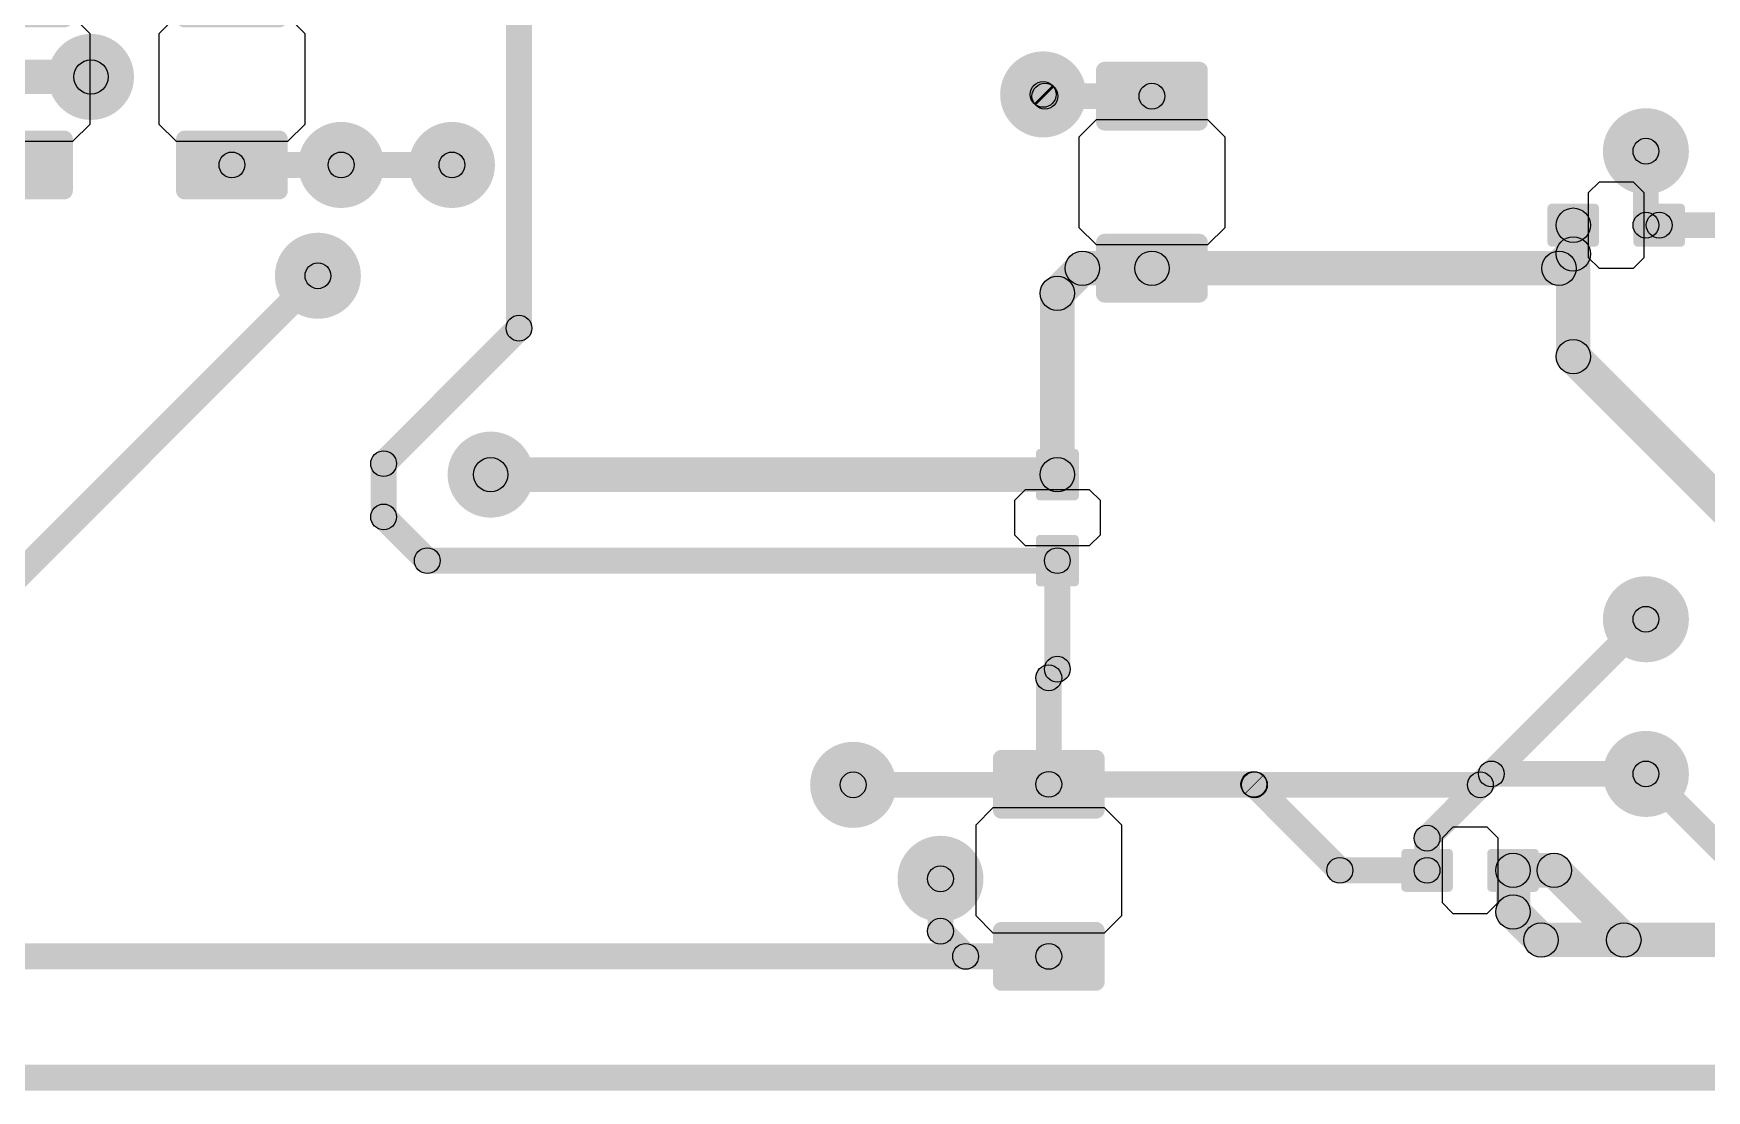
# Model space of a CAD drawing. Header units: millimetres. Extents: x 0 to 3.58, y 0 to 2.95.
# Drawn here: x 1.417 to 2.183, y 0.053 to 0.537 of the extents above; entities that cross this region are included whole.
import ezdxf

# ---------------------------------------------------------------- set-up
doc = ezdxf.new("R2010")
doc.units = ezdxf.units.MM
doc.header["$MEASUREMENT"] = 0
doc.layers.add('BottomLayer', color=5, linetype='Continuous')
doc.layers.add('ViaHoleLayer', color=16, linetype='Continuous')

# ---------------------------------------------------------------- blocks, each defined once
blk = doc.blocks.new('RES0805_B_41')
at = {"layer": 'BottomLayer'}
h = blk.add_hatch(color=5, dxfattribs=at)
edge = h.paths.add_edge_path()
edge.add_arc((-0.02756, 0.02165), 0.00394, 0, 90)
edge.add_line((-0.02756, 0.02559), (-0.05118, 0.02559))
edge.add_arc((-0.05118, 0.02165), 0.00394, 90, 180)
edge.add_line((-0.05512, 0.02165), (-0.05512, -0.02165))
edge.add_arc((-0.05118, -0.02165), 0.00394, 180, 270)
edge.add_line((-0.05118, -0.02559), (-0.02756, -0.02559))
edge.add_arc((-0.02756, -0.02165), 0.00394, 270, 360)
edge.add_line((-0.02362, -0.02165), (-0.02362, 0.02165))
h = blk.add_hatch(color=5, dxfattribs=at)
edge = h.paths.add_edge_path()
edge.add_arc((0.05118, 0.02165), 0.00394, 0, 90)
edge.add_line((0.05118, 0.02559), (0.02756, 0.02559))
edge.add_arc((0.02756, 0.02165), 0.00394, 90, 180)
edge.add_line((0.02362, 0.02165), (0.02362, -0.02165))
edge.add_arc((0.02756, -0.02165), 0.00394, 180, 270)
edge.add_line((0.02756, -0.02559), (0.05118, -0.02559))
edge.add_arc((0.05118, -0.02165), 0.00394, 270, 360)
edge.add_line((0.05512, -0.02165), (0.05512, 0.02165))
for p, q in [((-0.02067, 0.03346), (-0.02854, 0.02559)), ((0.02067, 0.03346), (-0.02067, 0.03346)), ((0.02854, 0.02559), (0.02067, 0.03346)), ((-0.02854, 0.02559), (-0.02854, -0.02559)), ((0.02854, -0.02559), (0.02854, 0.02559)), ((-0.02854, -0.02559), (-0.02067, -0.03346)), ((0.02067, -0.03346), (0.02854, -0.02559)), ((-0.02067, -0.03346), (0.02067, -0.03346))]:
    blk.add_line(p, q, dxfattribs=at)
blk = doc.blocks.new('RES0805_B_45')
at = {"layer": 'BottomLayer'}
h = blk.add_hatch(color=5, dxfattribs=at)
edge = h.paths.add_edge_path()
edge.add_arc((-0.02756, 0.02165), 0.00394, 0, 90)
edge.add_line((-0.02756, 0.02559), (-0.05118, 0.02559))
edge.add_arc((-0.05118, 0.02165), 0.00394, 90, 180)
edge.add_line((-0.05512, 0.02165), (-0.05512, -0.02165))
edge.add_arc((-0.05118, -0.02165), 0.00394, 180, 270)
edge.add_line((-0.05118, -0.02559), (-0.02756, -0.02559))
edge.add_arc((-0.02756, -0.02165), 0.00394, 270, 360)
edge.add_line((-0.02362, -0.02165), (-0.02362, 0.02165))
h = blk.add_hatch(color=5, dxfattribs=at)
edge = h.paths.add_edge_path()
edge.add_arc((0.05118, 0.02165), 0.00394, 0, 90)
edge.add_line((0.05118, 0.02559), (0.02756, 0.02559))
edge.add_arc((0.02756, 0.02165), 0.00394, 90, 180)
edge.add_line((0.02362, 0.02165), (0.02362, -0.02165))
edge.add_arc((0.02756, -0.02165), 0.00394, 180, 270)
edge.add_line((0.02756, -0.02559), (0.05118, -0.02559))
edge.add_arc((0.05118, -0.02165), 0.00394, 270, 360)
edge.add_line((0.05512, -0.02165), (0.05512, 0.02165))
for p, q in [((-0.02067, 0.03346), (-0.02854, 0.02559)), ((0.02067, 0.03346), (-0.02067, 0.03346)), ((0.02854, 0.02559), (0.02067, 0.03346)), ((-0.02854, 0.02559), (-0.02854, -0.02559)), ((0.02854, -0.02559), (0.02854, 0.02559)), ((-0.02854, -0.02559), (-0.02067, -0.03346)), ((0.02067, -0.03346), (0.02854, -0.02559)), ((-0.02067, -0.03346), (0.02067, -0.03346))]:
    blk.add_line(p, q, dxfattribs=at)
blk = doc.blocks.new('RES0805_B_46')
at = {"layer": 'BottomLayer'}
h = blk.add_hatch(color=5, dxfattribs=at)
edge = h.paths.add_edge_path()
edge.add_arc((-0.02756, 0.02165), 0.00394, 0, 90)
edge.add_line((-0.02756, 0.02559), (-0.05118, 0.02559))
edge.add_arc((-0.05118, 0.02165), 0.00394, 90, 180)
edge.add_line((-0.05512, 0.02165), (-0.05512, -0.02165))
edge.add_arc((-0.05118, -0.02165), 0.00394, 180, 270)
edge.add_line((-0.05118, -0.02559), (-0.02756, -0.02559))
edge.add_arc((-0.02756, -0.02165), 0.00394, 270, 360)
edge.add_line((-0.02362, -0.02165), (-0.02362, 0.02165))
h = blk.add_hatch(color=5, dxfattribs=at)
edge = h.paths.add_edge_path()
edge.add_arc((0.05118, 0.02165), 0.00394, 0, 90)
edge.add_line((0.05118, 0.02559), (0.02756, 0.02559))
edge.add_arc((0.02756, 0.02165), 0.00394, 90, 180)
edge.add_line((0.02362, 0.02165), (0.02362, -0.02165))
edge.add_arc((0.02756, -0.02165), 0.00394, 180, 270)
edge.add_line((0.02756, -0.02559), (0.05118, -0.02559))
edge.add_arc((0.05118, -0.02165), 0.00394, 270, 360)
edge.add_line((0.05512, -0.02165), (0.05512, 0.02165))
for p, q in [((-0.02067, 0.03346), (-0.02854, 0.02559)), ((0.02067, 0.03346), (-0.02067, 0.03346)), ((0.02854, 0.02559), (0.02067, 0.03346)), ((-0.02854, 0.02559), (-0.02854, -0.02559)), ((0.02854, -0.02559), (0.02854, 0.02559)), ((-0.02854, -0.02559), (-0.02067, -0.03346)), ((0.02067, -0.03346), (0.02854, -0.02559)), ((-0.02067, -0.03346), (0.02067, -0.03346))]:
    blk.add_line(p, q, dxfattribs=at)
blk = doc.blocks.new('RES0805_B_47')
at = {"layer": 'BottomLayer'}
h = blk.add_hatch(color=5, dxfattribs=at)
edge = h.paths.add_edge_path()
edge.add_arc((-0.02756, 0.02165), 0.00394, 0, 90)
edge.add_line((-0.02756, 0.02559), (-0.05118, 0.02559))
edge.add_arc((-0.05118, 0.02165), 0.00394, 90, 180)
edge.add_line((-0.05512, 0.02165), (-0.05512, -0.02165))
edge.add_arc((-0.05118, -0.02165), 0.00394, 180, 270)
edge.add_line((-0.05118, -0.02559), (-0.02756, -0.02559))
edge.add_arc((-0.02756, -0.02165), 0.00394, 270, 360)
edge.add_line((-0.02362, -0.02165), (-0.02362, 0.02165))
h = blk.add_hatch(color=5, dxfattribs=at)
edge = h.paths.add_edge_path()
edge.add_arc((0.05118, 0.02165), 0.00394, 0, 90)
edge.add_line((0.05118, 0.02559), (0.02756, 0.02559))
edge.add_arc((0.02756, 0.02165), 0.00394, 90, 180)
edge.add_line((0.02362, 0.02165), (0.02362, -0.02165))
edge.add_arc((0.02756, -0.02165), 0.00394, 180, 270)
edge.add_line((0.02756, -0.02559), (0.05118, -0.02559))
edge.add_arc((0.05118, -0.02165), 0.00394, 270, 360)
edge.add_line((0.05512, -0.02165), (0.05512, 0.02165))
for p, q in [((-0.02067, 0.03346), (-0.02854, 0.02559)), ((0.02067, 0.03346), (-0.02067, 0.03346)), ((0.02854, 0.02559), (0.02067, 0.03346)), ((-0.02854, 0.02559), (-0.02854, -0.02559)), ((0.02854, -0.02559), (0.02854, 0.02559)), ((-0.02854, -0.02559), (-0.02067, -0.03346)), ((0.02067, -0.03346), (0.02854, -0.02559)), ((-0.02067, -0.03346), (0.02067, -0.03346))]:
    blk.add_line(p, q, dxfattribs=at)
blk = doc.blocks.new('CAPC1005X55N_B_67')
at = {"layer": 'BottomLayer'}
h = blk.add_hatch(color=5, dxfattribs=at)
edge = h.paths.add_edge_path()
edge.add_arc((-0.00984, 0.00787), 0.00197, 0, 90)
edge.add_line((-0.00984, 0.00984), (-0.02953, 0.00984))
edge.add_arc((-0.02953, 0.00787), 0.00197, 90, 180)
edge.add_line((-0.0315, 0.00787), (-0.0315, -0.00787))
edge.add_arc((-0.02953, -0.00787), 0.00197, 180, 270)
edge.add_line((-0.02953, -0.00984), (-0.00984, -0.00984))
edge.add_arc((-0.00984, -0.00787), 0.00197, 270, 360)
edge.add_line((-0.00787, -0.00787), (-0.00787, 0.00787))
h = blk.add_hatch(color=5, dxfattribs=at)
edge = h.paths.add_edge_path()
edge.add_arc((0.02953, 0.00787), 0.00197, 0, 90)
edge.add_line((0.02953, 0.00984), (0.00984, 0.00984))
edge.add_arc((0.00984, 0.00787), 0.00197, 90, 180)
edge.add_line((0.00787, 0.00787), (0.00787, -0.00787))
edge.add_arc((0.00984, -0.00787), 0.00197, 180, 270)
edge.add_line((0.00984, -0.00984), (0.02953, -0.00984))
edge.add_arc((0.02953, -0.00787), 0.00197, 270, 360)
edge.add_line((0.0315, -0.00787), (0.0315, 0.00787))
for p, q in [((-0.00787, 0.01969), (-0.0128, 0.01476)), ((0.00787, 0.01969), (-0.00787, 0.01969)), ((0.0128, 0.01476), (0.00787, 0.01969)), ((-0.0128, 0.01476), (-0.0128, -0.01476)), ((0.0128, -0.01476), (0.0128, 0.01476)), ((-0.0128, -0.01476), (-0.00787, -0.01969)), ((0.00787, -0.01969), (0.0128, -0.01476)), ((-0.00787, -0.01969), (0.00787, -0.01969))]:
    blk.add_line(p, q, dxfattribs=at)
blk = doc.blocks.new('CAPC1005X55N_B_68')
at = {"layer": 'BottomLayer'}
h = blk.add_hatch(color=5, dxfattribs=at)
edge = h.paths.add_edge_path()
edge.add_arc((-0.00984, 0.00787), 0.00197, 0, 90)
edge.add_line((-0.00984, 0.00984), (-0.02953, 0.00984))
edge.add_arc((-0.02953, 0.00787), 0.00197, 90, 180)
edge.add_line((-0.0315, 0.00787), (-0.0315, -0.00787))
edge.add_arc((-0.02953, -0.00787), 0.00197, 180, 270)
edge.add_line((-0.02953, -0.00984), (-0.00984, -0.00984))
edge.add_arc((-0.00984, -0.00787), 0.00197, 270, 360)
edge.add_line((-0.00787, -0.00787), (-0.00787, 0.00787))
h = blk.add_hatch(color=5, dxfattribs=at)
edge = h.paths.add_edge_path()
edge.add_arc((0.02953, 0.00787), 0.00197, 0, 90)
edge.add_line((0.02953, 0.00984), (0.00984, 0.00984))
edge.add_arc((0.00984, 0.00787), 0.00197, 90, 180)
edge.add_line((0.00787, 0.00787), (0.00787, -0.00787))
edge.add_arc((0.00984, -0.00787), 0.00197, 180, 270)
edge.add_line((0.00984, -0.00984), (0.02953, -0.00984))
edge.add_arc((0.02953, -0.00787), 0.00197, 270, 360)
edge.add_line((0.0315, -0.00787), (0.0315, 0.00787))
for p, q in [((-0.00787, 0.01969), (-0.0128, 0.01476)), ((0.00787, 0.01969), (-0.00787, 0.01969)), ((0.0128, 0.01476), (0.00787, 0.01969)), ((-0.0128, 0.01476), (-0.0128, -0.01476)), ((0.0128, -0.01476), (0.0128, 0.01476)), ((-0.0128, -0.01476), (-0.00787, -0.01969)), ((0.00787, -0.01969), (0.0128, -0.01476)), ((-0.00787, -0.01969), (0.00787, -0.01969))]:
    blk.add_line(p, q, dxfattribs=at)
blk = doc.blocks.new('CAPC1005X55N_B_70')
at = {"layer": 'BottomLayer'}
h = blk.add_hatch(color=5, dxfattribs=at)
edge = h.paths.add_edge_path()
edge.add_arc((-0.00984, 0.00787), 0.00197, 0, 90)
edge.add_line((-0.00984, 0.00984), (-0.02953, 0.00984))
edge.add_arc((-0.02953, 0.00787), 0.00197, 90, 180)
edge.add_line((-0.0315, 0.00787), (-0.0315, -0.00787))
edge.add_arc((-0.02953, -0.00787), 0.00197, 180, 270)
edge.add_line((-0.02953, -0.00984), (-0.00984, -0.00984))
edge.add_arc((-0.00984, -0.00787), 0.00197, 270, 360)
edge.add_line((-0.00787, -0.00787), (-0.00787, 0.00787))
h = blk.add_hatch(color=5, dxfattribs=at)
edge = h.paths.add_edge_path()
edge.add_arc((0.02953, 0.00787), 0.00197, 0, 90)
edge.add_line((0.02953, 0.00984), (0.00984, 0.00984))
edge.add_arc((0.00984, 0.00787), 0.00197, 90, 180)
edge.add_line((0.00787, 0.00787), (0.00787, -0.00787))
edge.add_arc((0.00984, -0.00787), 0.00197, 180, 270)
edge.add_line((0.00984, -0.00984), (0.02953, -0.00984))
edge.add_arc((0.02953, -0.00787), 0.00197, 270, 360)
edge.add_line((0.0315, -0.00787), (0.0315, 0.00787))
for p, q in [((-0.00787, 0.01969), (-0.0128, 0.01476)), ((0.00787, 0.01969), (-0.00787, 0.01969)), ((0.0128, 0.01476), (0.00787, 0.01969)), ((-0.0128, 0.01476), (-0.0128, -0.01476)), ((0.0128, -0.01476), (0.0128, 0.01476)), ((-0.0128, -0.01476), (-0.00787, -0.01969)), ((0.00787, -0.01969), (0.0128, -0.01476)), ((-0.00787, -0.01969), (0.00787, -0.01969))]:
    blk.add_line(p, q, dxfattribs=at)

msp = doc.modelspace()

# ---------------------------------------------------------------- hatches: boundary and pattern name
at = {"layer": 'BottomLayer'}
for points in [[(1.64523, 0.40167), (1.63342, 0.40167), (1.63342, 0.6591), (1.64523, 0.6591)], [(1.32232, 0.5088), (1.32232, 0.52454), (1.44332, 0.52454), (1.44332, 0.5088)], [(1.88012, 0.50197), (1.88012, 0.51378), (1.92913, 0.51378), (1.92913, 0.50197)], [(1.87515, 0.50449), (1.8835, 0.51285), (1.88429, 0.51205), (1.87594, 0.5037)], [(2.16123, 0.44882), (2.14942, 0.44882), (2.14942, 0.48267), (2.16123, 0.48267)], [(1.50787, 0.47047), (1.50787, 0.48228), (1.55787, 0.48228), (1.55787, 0.47047)], [(1.55787, 0.47047), (1.55787, 0.48228), (1.60861, 0.48228), (1.60861, 0.47047)], [(2.15532, 0.44291), (2.15532, 0.45472), (2.16142, 0.45472), (2.16142, 0.44291)], [(2.16142, 0.44291), (2.16142, 0.45472), (2.22583, 0.45472), (2.22583, 0.44291)], [(2.12992, 0.43567), (2.11417, 0.43567), (2.11417, 0.44882), (2.12992, 0.44882)], [(1.89732, 0.42126), (1.89732, 0.43701), (1.92913, 0.43701), (1.92913, 0.42126)], [(1.92913, 0.42126), (1.92913, 0.43701), (2.11551, 0.43701), (2.11551, 0.42126)], [(2.12108, 0.42357), (2.10994, 0.4347), (2.11648, 0.44124), (2.12761, 0.4301)], [(1.40055, 0.27063), (1.3922, 0.27898), (1.54307, 0.42985), (1.55142, 0.42149)], [(1.89139, 0.41207), (1.88026, 0.4232), (1.89176, 0.4347), (1.90289, 0.42357)], [(2.12992, 0.38867), (2.11417, 0.38867), (2.11417, 0.43567), (2.12992, 0.43567)], [(1.8937, 0.33465), (1.87795, 0.33465), (1.87795, 0.41764), (1.8937, 0.41764)], [(1.5815, 0.33549), (1.57315, 0.34385), (1.63515, 0.40585), (1.6435, 0.39749)], [(2.11648, 0.3831), (2.12761, 0.39424), (2.28189, 0.23996), (2.27076, 0.22883)], [(1.58323, 0.31528), (1.57142, 0.31528), (1.57142, 0.33967), (1.58323, 0.33967)], [(1.62632, 0.32677), (1.62632, 0.34252), (1.88582, 0.34252), (1.88582, 0.32677)], [(1.57315, 0.3111), (1.5815, 0.31945), (1.6015, 0.29945), (1.59315, 0.2911)], [(1.59732, 0.28937), (1.59732, 0.30118), (1.88582, 0.30118), (1.88582, 0.28937)], [(1.89173, 0.24561), (1.87992, 0.24561), (1.87992, 0.29528), (1.89173, 0.29528)], [(2.0887, 0.19349), (2.08035, 0.20185), (2.15115, 0.27264), (2.1595, 0.26429)], [(1.88606, 0.23749), (1.87771, 0.24585), (1.88165, 0.24978), (1.89, 0.24143)], [(1.88779, 0.19291), (1.87598, 0.19291), (1.87598, 0.24167), (1.88779, 0.24167)], [(2.0837, 0.18849), (2.07535, 0.19685), (2.08035, 0.20185), (2.0887, 0.19349)], [(2.08453, 0.19176), (2.08453, 0.20357), (2.15532, 0.20357), (2.15532, 0.19176)], [(2.15115, 0.19349), (2.1595, 0.20185), (2.20362, 0.15772), (2.19527, 0.14937)], [(1.79232, 0.18676), (1.79232, 0.19857), (1.97606, 0.19857), (1.97606, 0.18676)], [(1.88189, 0.18701), (1.88189, 0.19882), (1.97582, 0.19882), (1.97582, 0.18701)], [(1.97164, 0.18874), (1.97999, 0.19709), (1.98024, 0.19685), (1.97189, 0.18849)], [(1.97189, 0.18849), (1.98024, 0.19685), (2.01936, 0.15772), (2.01101, 0.14937)], [(1.97606, 0.18676), (1.97606, 0.19857), (2.07953, 0.19857), (2.07953, 0.18676)], [(2.05929, 0.16408), (2.05094, 0.17243), (2.07535, 0.19685), (2.0837, 0.18849)], [(2.06102, 0.15354), (2.04921, 0.15354), (2.04921, 0.16826), (2.06102, 0.16826)], [(2.09449, 0.14567), (2.09449, 0.16142), (2.11332, 0.16142), (2.11332, 0.14567)], [(2.01519, 0.14764), (2.01519, 0.15945), (2.05512, 0.15945), (2.05512, 0.14764)], [(2.10236, 0.13451), (2.08661, 0.13451), (2.08661, 0.15354), (2.10236, 0.15354)], [(2.10776, 0.14798), (2.11889, 0.15911), (2.15076, 0.12724), (2.13963, 0.1161)], [(1.83823, 0.12567), (1.82642, 0.12567), (1.82642, 0.14967), (1.83823, 0.14967)], [(2.08892, 0.12894), (2.10005, 0.14007), (2.11289, 0.12724), (2.10176, 0.1161)], [(1.82815, 0.12149), (1.8365, 0.12985), (1.84799, 0.11835), (1.83964, 0.11)], [(2.10732, 0.1138), (2.10732, 0.12954), (2.1452, 0.12954), (2.1452, 0.1138)], [(2.1452, 0.1138), (2.1452, 0.12954), (2.24191, 0.12954), (2.24191, 0.1138)], [(1.22598, 0.10827), (1.22598, 0.12008), (1.84382, 0.12008), (1.84382, 0.10827)], [(1.84382, 0.10827), (1.84382, 0.12008), (1.88189, 0.12008), (1.88189, 0.10827)], [(0.43232, 0.05276), (0.43232, 0.06457), (3.24843, 0.06457), (3.24843, 0.05276)]]:
    msp.add_hatch(color=5, dxfattribs=at).paths.add_polyline_path(points)
h = msp.add_hatch(color=5, dxfattribs=at)
edge = h.paths.add_edge_path()
edge.add_arc((1.44332, 0.51667), 0.01969, 0, 360)
h = msp.add_hatch(color=5, dxfattribs=at)
edge = h.paths.add_edge_path()
edge.add_arc((1.44332, 0.51667), 0.00787, 0, 360)
h = msp.add_hatch(color=5, dxfattribs=at)
edge = h.paths.add_edge_path()
edge.add_arc((1.87932, 0.50867), 0.01969, 0, 360)
h = msp.add_hatch(color=5, dxfattribs=at)
edge = h.paths.add_edge_path()
edge.add_arc((1.87932, 0.50867), 0.00591, 0, 360)
h = msp.add_hatch(color=5, dxfattribs=at)
edge = h.paths.add_edge_path()
edge.add_arc((1.88012, 0.50787), 0.00591, 0, 360)
h = msp.add_hatch(color=5, dxfattribs=at)
edge = h.paths.add_edge_path()
edge.add_arc((1.88012, 0.50787), 0.00591, 0, 360)
h = msp.add_hatch(color=5, dxfattribs=at)
edge = h.paths.add_edge_path()
edge.add_arc((1.92913, 0.50787), 0.00591, 0, 360)
h = msp.add_hatch(color=5, dxfattribs=at)
edge = h.paths.add_edge_path()
edge.add_arc((2.15532, 0.48267), 0.01969, 0, 360)
h = msp.add_hatch(color=5, dxfattribs=at)
edge = h.paths.add_edge_path()
edge.add_arc((1.55787, 0.47638), 0.01969, 0, 360)
h = msp.add_hatch(color=5, dxfattribs=at)
edge = h.paths.add_edge_path()
edge.add_arc((1.60861, 0.47638), 0.01969, 0, 360)
h = msp.add_hatch(color=5, dxfattribs=at)
edge = h.paths.add_edge_path()
edge.add_arc((2.15532, 0.48267), 0.00591, 0, 360)
h = msp.add_hatch(color=5, dxfattribs=at)
edge = h.paths.add_edge_path()
edge.add_arc((1.50787, 0.47638), 0.00591, 0, 360)
h = msp.add_hatch(color=5, dxfattribs=at)
edge = h.paths.add_edge_path()
edge.add_arc((1.55787, 0.47638), 0.00591, 0, 360)
h = msp.add_hatch(color=5, dxfattribs=at)
edge = h.paths.add_edge_path()
edge.add_arc((1.55787, 0.47638), 0.00591, 0, 360)
h = msp.add_hatch(color=5, dxfattribs=at)
edge = h.paths.add_edge_path()
edge.add_arc((1.60861, 0.47638), 0.00591, 0, 360)
h = msp.add_hatch(color=5, dxfattribs=at)
edge = h.paths.add_edge_path()
edge.add_arc((2.12205, 0.44882), 0.00787, 0, 360)
h = msp.add_hatch(color=5, dxfattribs=at)
edge = h.paths.add_edge_path()
edge.add_arc((2.15532, 0.44882), 0.00591, 0, 360)
h = msp.add_hatch(color=5, dxfattribs=at)
edge = h.paths.add_edge_path()
edge.add_arc((2.15532, 0.44882), 0.00591, 0, 360)
h = msp.add_hatch(color=5, dxfattribs=at)
edge = h.paths.add_edge_path()
edge.add_arc((2.16142, 0.44882), 0.00591, 0, 360)
h = msp.add_hatch(color=5, dxfattribs=at)
edge = h.paths.add_edge_path()
edge.add_arc((2.16142, 0.44882), 0.00591, 0, 360)
h = msp.add_hatch(color=5, dxfattribs=at)
edge = h.paths.add_edge_path()
edge.add_arc((1.54724, 0.42567), 0.01969, 0, 360)
h = msp.add_hatch(color=5, dxfattribs=at)
edge = h.paths.add_edge_path()
edge.add_arc((1.89732, 0.42913), 0.00787, 0, 360)
h = msp.add_hatch(color=5, dxfattribs=at)
edge = h.paths.add_edge_path()
edge.add_arc((1.89732, 0.42913), 0.00787, 0, 360)
h = msp.add_hatch(color=5, dxfattribs=at)
edge = h.paths.add_edge_path()
edge.add_arc((1.92913, 0.42913), 0.00787, 0, 360)
h = msp.add_hatch(color=5, dxfattribs=at)
edge = h.paths.add_edge_path()
edge.add_arc((1.92913, 0.42913), 0.00787, 0, 360)
h = msp.add_hatch(color=5, dxfattribs=at)
edge = h.paths.add_edge_path()
edge.add_arc((2.11551, 0.42913), 0.00787, 0, 360)
h = msp.add_hatch(color=5, dxfattribs=at)
edge = h.paths.add_edge_path()
edge.add_arc((2.11551, 0.42913), 0.00787, 0, 360)
h = msp.add_hatch(color=5, dxfattribs=at)
edge = h.paths.add_edge_path()
edge.add_arc((2.12205, 0.43567), 0.00787, 0, 360)
h = msp.add_hatch(color=5, dxfattribs=at)
edge = h.paths.add_edge_path()
edge.add_arc((2.12205, 0.43567), 0.00787, 0, 360)
h = msp.add_hatch(color=5, dxfattribs=at)
edge = h.paths.add_edge_path()
edge.add_arc((2.12205, 0.43567), 0.00787, 0, 360)
h = msp.add_hatch(color=5, dxfattribs=at)
edge = h.paths.add_edge_path()
edge.add_arc((1.54724, 0.42567), 0.00591, 0, 360)
h = msp.add_hatch(color=5, dxfattribs=at)
edge = h.paths.add_edge_path()
edge.add_arc((1.88582, 0.41764), 0.00787, 0, 360)
h = msp.add_hatch(color=5, dxfattribs=at)
edge = h.paths.add_edge_path()
edge.add_arc((1.88582, 0.41764), 0.00787, 0, 360)
h = msp.add_hatch(color=5, dxfattribs=at)
edge = h.paths.add_edge_path()
edge.add_arc((1.63932, 0.40167), 0.00591, 0, 360)
h = msp.add_hatch(color=5, dxfattribs=at)
edge = h.paths.add_edge_path()
edge.add_arc((1.63932, 0.40167), 0.00591, 0, 360)
h = msp.add_hatch(color=5, dxfattribs=at)
edge = h.paths.add_edge_path()
edge.add_arc((2.12205, 0.38867), 0.00787, 0, 360)
h = msp.add_hatch(color=5, dxfattribs=at)
edge = h.paths.add_edge_path()
edge.add_arc((2.12205, 0.38867), 0.00787, 0, 360)
h = msp.add_hatch(color=5, dxfattribs=at)
edge = h.paths.add_edge_path()
edge.add_arc((1.62632, 0.33465), 0.01969, 0, 360)
h = msp.add_hatch(color=5, dxfattribs=at)
edge = h.paths.add_edge_path()
edge.add_arc((1.57732, 0.33967), 0.00591, 0, 360)
h = msp.add_hatch(color=5, dxfattribs=at)
edge = h.paths.add_edge_path()
edge.add_arc((1.57732, 0.33967), 0.00591, 0, 360)
h = msp.add_hatch(color=5, dxfattribs=at)
edge = h.paths.add_edge_path()
edge.add_arc((1.62632, 0.33465), 0.00787, 0, 360)
h = msp.add_hatch(color=5, dxfattribs=at)
edge = h.paths.add_edge_path()
edge.add_arc((1.88582, 0.33465), 0.00787, 0, 360)
h = msp.add_hatch(color=5, dxfattribs=at)
edge = h.paths.add_edge_path()
edge.add_arc((1.88582, 0.33465), 0.00787, 0, 360)
h = msp.add_hatch(color=5, dxfattribs=at)
edge = h.paths.add_edge_path()
edge.add_arc((1.57732, 0.31528), 0.00591, 0, 360)
h = msp.add_hatch(color=5, dxfattribs=at)
edge = h.paths.add_edge_path()
edge.add_arc((1.57732, 0.31528), 0.00591, 0, 360)
h = msp.add_hatch(color=5, dxfattribs=at)
edge = h.paths.add_edge_path()
edge.add_arc((1.59732, 0.29528), 0.00591, 0, 360)
h = msp.add_hatch(color=5, dxfattribs=at)
edge = h.paths.add_edge_path()
edge.add_arc((1.59732, 0.29528), 0.00591, 0, 360)
h = msp.add_hatch(color=5, dxfattribs=at)
edge = h.paths.add_edge_path()
edge.add_arc((1.88582, 0.29528), 0.00591, 0, 360)
h = msp.add_hatch(color=5, dxfattribs=at)
edge = h.paths.add_edge_path()
edge.add_arc((1.88582, 0.29528), 0.00591, 0, 360)
h = msp.add_hatch(color=5, dxfattribs=at)
edge = h.paths.add_edge_path()
edge.add_arc((2.15532, 0.26846), 0.01969, 0, 360)
h = msp.add_hatch(color=5, dxfattribs=at)
edge = h.paths.add_edge_path()
edge.add_arc((2.15532, 0.26846), 0.00591, 0, 360)
h = msp.add_hatch(color=5, dxfattribs=at)
edge = h.paths.add_edge_path()
edge.add_arc((1.88189, 0.24167), 0.00591, 0, 360)
h = msp.add_hatch(color=5, dxfattribs=at)
edge = h.paths.add_edge_path()
edge.add_arc((1.88189, 0.24167), 0.00591, 0, 360)
h = msp.add_hatch(color=5, dxfattribs=at)
edge = h.paths.add_edge_path()
edge.add_arc((1.88582, 0.24561), 0.00591, 0, 360)
h = msp.add_hatch(color=5, dxfattribs=at)
edge = h.paths.add_edge_path()
edge.add_arc((1.88582, 0.24561), 0.00591, 0, 360)
h = msp.add_hatch(color=5, dxfattribs=at)
edge = h.paths.add_edge_path()
edge.add_arc((2.15532, 0.19767), 0.01969, 0, 360)
h = msp.add_hatch(color=5, dxfattribs=at)
edge = h.paths.add_edge_path()
edge.add_arc((1.79232, 0.19267), 0.01969, 0, 360)
h = msp.add_hatch(color=5, dxfattribs=at)
edge = h.paths.add_edge_path()
edge.add_arc((2.08453, 0.19767), 0.00591, 0, 360)
h = msp.add_hatch(color=5, dxfattribs=at)
edge = h.paths.add_edge_path()
edge.add_arc((2.08453, 0.19767), 0.00591, 0, 360)
h = msp.add_hatch(color=5, dxfattribs=at)
edge = h.paths.add_edge_path()
edge.add_arc((2.08453, 0.19767), 0.00591, 0, 360)
h = msp.add_hatch(color=5, dxfattribs=at)
edge = h.paths.add_edge_path()
edge.add_arc((2.15532, 0.19767), 0.00591, 0, 360)
h = msp.add_hatch(color=5, dxfattribs=at)
edge = h.paths.add_edge_path()
edge.add_arc((2.15532, 0.19767), 0.00591, 0, 360)
h = msp.add_hatch(color=5, dxfattribs=at)
edge = h.paths.add_edge_path()
edge.add_arc((1.79232, 0.19267), 0.00591, 0, 360)
h = msp.add_hatch(color=5, dxfattribs=at)
edge = h.paths.add_edge_path()
edge.add_arc((1.88189, 0.19291), 0.00591, 0, 360)
h = msp.add_hatch(color=5, dxfattribs=at)
edge = h.paths.add_edge_path()
edge.add_arc((1.88189, 0.19291), 0.00591, 0, 360)
h = msp.add_hatch(color=5, dxfattribs=at)
edge = h.paths.add_edge_path()
edge.add_arc((1.97582, 0.19291), 0.00591, 0, 360)
h = msp.add_hatch(color=5, dxfattribs=at)
edge = h.paths.add_edge_path()
edge.add_arc((1.97582, 0.19291), 0.00591, 0, 360)
h = msp.add_hatch(color=5, dxfattribs=at)
edge = h.paths.add_edge_path()
edge.add_arc((1.97606, 0.19267), 0.00591, 0, 360)
h = msp.add_hatch(color=5, dxfattribs=at)
edge = h.paths.add_edge_path()
edge.add_arc((1.97606, 0.19267), 0.00591, 0, 360)
h = msp.add_hatch(color=5, dxfattribs=at)
edge = h.paths.add_edge_path()
edge.add_arc((1.97606, 0.19267), 0.00591, 0, 360)
h = msp.add_hatch(color=5, dxfattribs=at)
edge = h.paths.add_edge_path()
edge.add_arc((1.97606, 0.19267), 0.00591, 0, 360)
h = msp.add_hatch(color=5, dxfattribs=at)
edge = h.paths.add_edge_path()
edge.add_arc((2.07953, 0.19267), 0.00591, 0, 360)
h = msp.add_hatch(color=5, dxfattribs=at)
edge = h.paths.add_edge_path()
edge.add_arc((2.07953, 0.19267), 0.00591, 0, 360)
h = msp.add_hatch(color=5, dxfattribs=at)
edge = h.paths.add_edge_path()
edge.add_arc((2.07953, 0.19267), 0.00591, 0, 360)
h = msp.add_hatch(color=5, dxfattribs=at)
edge = h.paths.add_edge_path()
edge.add_arc((1.83232, 0.14967), 0.01969, 0, 360)
h = msp.add_hatch(color=5, dxfattribs=at)
edge = h.paths.add_edge_path()
edge.add_arc((2.05512, 0.16826), 0.00591, 0, 360)
h = msp.add_hatch(color=5, dxfattribs=at)
edge = h.paths.add_edge_path()
edge.add_arc((2.05512, 0.16826), 0.00591, 0, 360)
h = msp.add_hatch(color=5, dxfattribs=at)
edge = h.paths.add_edge_path()
edge.add_arc((2.09449, 0.15354), 0.00787, 0, 360)
h = msp.add_hatch(color=5, dxfattribs=at)
edge = h.paths.add_edge_path()
edge.add_arc((2.09449, 0.15354), 0.00787, 0, 360)
h = msp.add_hatch(color=5, dxfattribs=at)
edge = h.paths.add_edge_path()
edge.add_arc((2.11332, 0.15354), 0.00787, 0, 360)
h = msp.add_hatch(color=5, dxfattribs=at)
edge = h.paths.add_edge_path()
edge.add_arc((2.11332, 0.15354), 0.00787, 0, 360)
h = msp.add_hatch(color=5, dxfattribs=at)
edge = h.paths.add_edge_path()
edge.add_arc((1.83232, 0.14967), 0.00591, 0, 360)
h = msp.add_hatch(color=5, dxfattribs=at)
edge = h.paths.add_edge_path()
edge.add_arc((2.01519, 0.15354), 0.00591, 0, 360)
h = msp.add_hatch(color=5, dxfattribs=at)
edge = h.paths.add_edge_path()
edge.add_arc((2.01519, 0.15354), 0.00591, 0, 360)
h = msp.add_hatch(color=5, dxfattribs=at)
edge = h.paths.add_edge_path()
edge.add_arc((2.05512, 0.15354), 0.00591, 0, 360)
h = msp.add_hatch(color=5, dxfattribs=at)
edge = h.paths.add_edge_path()
edge.add_arc((2.05512, 0.15354), 0.00591, 0, 360)
h = msp.add_hatch(color=5, dxfattribs=at)
edge = h.paths.add_edge_path()
edge.add_arc((2.09449, 0.13451), 0.00787, 0, 360)
h = msp.add_hatch(color=5, dxfattribs=at)
edge = h.paths.add_edge_path()
edge.add_arc((2.09449, 0.13451), 0.00787, 0, 360)
h = msp.add_hatch(color=5, dxfattribs=at)
edge = h.paths.add_edge_path()
edge.add_arc((1.83232, 0.12567), 0.00591, 0, 360)
h = msp.add_hatch(color=5, dxfattribs=at)
edge = h.paths.add_edge_path()
edge.add_arc((1.83232, 0.12567), 0.00591, 0, 360)
h = msp.add_hatch(color=5, dxfattribs=at)
edge = h.paths.add_edge_path()
edge.add_arc((2.10732, 0.12167), 0.00787, 0, 360)
h = msp.add_hatch(color=5, dxfattribs=at)
edge = h.paths.add_edge_path()
edge.add_arc((2.10732, 0.12167), 0.00787, 0, 360)
h = msp.add_hatch(color=5, dxfattribs=at)
edge = h.paths.add_edge_path()
edge.add_arc((2.1452, 0.12167), 0.00787, 0, 360)
h = msp.add_hatch(color=5, dxfattribs=at)
edge = h.paths.add_edge_path()
edge.add_arc((2.1452, 0.12167), 0.00787, 0, 360)
h = msp.add_hatch(color=5, dxfattribs=at)
edge = h.paths.add_edge_path()
edge.add_arc((2.1452, 0.12167), 0.00787, 0, 360)
h = msp.add_hatch(color=5, dxfattribs=at)
edge = h.paths.add_edge_path()
edge.add_arc((1.84382, 0.11417), 0.00591, 0, 360)
h = msp.add_hatch(color=5, dxfattribs=at)
edge = h.paths.add_edge_path()
edge.add_arc((1.84382, 0.11417), 0.00591, 0, 360)
h = msp.add_hatch(color=5, dxfattribs=at)
edge = h.paths.add_edge_path()
edge.add_arc((1.84382, 0.11417), 0.00591, 0, 360)
h = msp.add_hatch(color=5, dxfattribs=at)
edge = h.paths.add_edge_path()
edge.add_arc((1.88189, 0.11417), 0.00591, 0, 360)
at = {"layer": 'ViaHoleLayer'}
h = msp.add_hatch(color=16, dxfattribs=at)
edge = h.paths.add_edge_path()
edge.add_arc((1.44332, 0.51667), 0.01181, 0, 360)
h = msp.add_hatch(color=16, dxfattribs=at)
edge = h.paths.add_edge_path()
edge.add_arc((1.87932, 0.50867), 0.01181, 0, 360)
h = msp.add_hatch(color=16, dxfattribs=at)
edge = h.paths.add_edge_path()
edge.add_arc((2.15532, 0.48267), 0.01181, 0, 360)
h = msp.add_hatch(color=16, dxfattribs=at)
edge = h.paths.add_edge_path()
edge.add_arc((1.55787, 0.47638), 0.01181, 0, 360)
h = msp.add_hatch(color=16, dxfattribs=at)
edge = h.paths.add_edge_path()
edge.add_arc((1.60861, 0.47638), 0.01181, 0, 360)
h = msp.add_hatch(color=16, dxfattribs=at)
edge = h.paths.add_edge_path()
edge.add_arc((1.54724, 0.42567), 0.01181, 0, 360)
h = msp.add_hatch(color=16, dxfattribs=at)
edge = h.paths.add_edge_path()
edge.add_arc((1.62632, 0.33465), 0.01181, 0, 360)
h = msp.add_hatch(color=16, dxfattribs=at)
edge = h.paths.add_edge_path()
edge.add_arc((2.15532, 0.26846), 0.01181, 0, 360)
h = msp.add_hatch(color=16, dxfattribs=at)
edge = h.paths.add_edge_path()
edge.add_arc((2.15532, 0.19767), 0.01181, 0, 360)
h = msp.add_hatch(color=16, dxfattribs=at)
edge = h.paths.add_edge_path()
edge.add_arc((1.79232, 0.19267), 0.01181, 0, 360)
h = msp.add_hatch(color=16, dxfattribs=at)
edge = h.paths.add_edge_path()
edge.add_arc((1.83232, 0.14967), 0.01181, 0, 360)

# ---------------------------------------------------------------- linework, layer by layer
at = {"layer": 'BottomLayer'}
for centre, radius in [((1.44332, 0.51667), 0.00787), ((1.87932, 0.50867), 0.00591), ((1.88012, 0.50787), 0.00591), ((1.88012, 0.50787), 0.00591), ((1.92913, 0.50787), 0.00591), ((2.15532, 0.48267), 0.00591), ((1.50787, 0.47638), 0.00591), ((1.55787, 0.47638), 0.00591), ((1.55787, 0.47638), 0.00591), ((1.60861, 0.47638), 0.00591), ((2.12205, 0.44882), 0.00787), ((2.15532, 0.44882), 0.00591), ((2.15532, 0.44882), 0.00591), ((2.16142, 0.44882), 0.00591), ((2.16142, 0.44882), 0.00591), ((1.89732, 0.42913), 0.00787), ((1.89732, 0.42913), 0.00787), ((1.92913, 0.42913), 0.00787), ((1.92913, 0.42913), 0.00787), ((2.11551, 0.42913), 0.00787), ((2.11551, 0.42913), 0.00787), ((2.12205, 0.43567), 0.00787), ((2.12205, 0.43567), 0.00787), ((2.12205, 0.43567), 0.00787), ((1.54724, 0.42567), 0.00591), ((1.88582, 0.41764), 0.00787), ((1.88582, 0.41764), 0.00787), ((1.63932, 0.40167), 0.00591), ((1.63932, 0.40167), 0.00591), ((2.12205, 0.38867), 0.00787), ((2.12205, 0.38867), 0.00787), ((1.57732, 0.33967), 0.00591), ((1.57732, 0.33967), 0.00591), ((1.62632, 0.33465), 0.00787), ((1.88582, 0.33465), 0.00787), ((1.88582, 0.33465), 0.00787), ((1.57732, 0.31528), 0.00591), ((1.57732, 0.31528), 0.00591), ((1.59732, 0.29528), 0.00591), ((1.59732, 0.29528), 0.00591), ((1.88582, 0.29528), 0.00591), ((1.88582, 0.29528), 0.00591), ((2.15532, 0.26846), 0.00591), ((1.88189, 0.24167), 0.00591), ((1.88189, 0.24167), 0.00591), ((1.88582, 0.24561), 0.00591), ((1.88582, 0.24561), 0.00591), ((2.08453, 0.19767), 0.00591), ((2.08453, 0.19767), 0.00591), ((2.08453, 0.19767), 0.00591), ((2.15532, 0.19767), 0.00591), ((2.15532, 0.19767), 0.00591), ((1.79232, 0.19267), 0.00591), ((1.88189, 0.19291), 0.00591), ((1.88189, 0.19291), 0.00591), ((1.97582, 0.19291), 0.00591), ((1.97582, 0.19291), 0.00591), ((1.97606, 0.19267), 0.00591), ((1.97606, 0.19267), 0.00591), ((1.97606, 0.19267), 0.00591), ((1.97606, 0.19267), 0.00591), ((2.07953, 0.19267), 0.00591), ((2.07953, 0.19267), 0.00591), ((2.07953, 0.19267), 0.00591), ((2.05512, 0.16826), 0.00591), ((2.05512, 0.16826), 0.00591), ((2.09449, 0.15354), 0.00787), ((2.09449, 0.15354), 0.00787), ((2.11332, 0.15354), 0.00787), ((2.11332, 0.15354), 0.00787), ((1.83232, 0.14967), 0.00591), ((2.01519, 0.15354), 0.00591), ((2.01519, 0.15354), 0.00591), ((2.05512, 0.15354), 0.00591), ((2.05512, 0.15354), 0.00591), ((2.09449, 0.13451), 0.00787), ((2.09449, 0.13451), 0.00787), ((1.83232, 0.12567), 0.00591), ((1.83232, 0.12567), 0.00591), ((2.10732, 0.12167), 0.00787), ((2.10732, 0.12167), 0.00787), ((2.1452, 0.12167), 0.00787), ((2.1452, 0.12167), 0.00787), ((2.1452, 0.12167), 0.00787), ((1.84382, 0.11417), 0.00591), ((1.84382, 0.11417), 0.00591), ((1.84382, 0.11417), 0.00591), ((1.88189, 0.11417), 0.00591)]:
    msp.add_circle(centre, radius, dxfattribs=at)

# ---------------------------------------------------------------- block references
for name, p, rotation in [('RES0805_B_47', (1.40945, 0.51575), 270), ('RES0805_B_46', (1.50787, 0.51575), 270), ('RES0805_B_41', (1.92913, 0.4685), 90), ('CAPC1005X55N_B_67', (2.14173, 0.44882), 180), ('CAPC1005X55N_B_68', (1.88583, 0.31496), 90), ('RES0805_B_45', (1.88189, 0.15354), 270)]:
    msp.add_blockref(name, p, dxfattribs=dict(rotation=rotation))
msp.add_blockref('CAPC1005X55N_B_70', (2.0748, 0.15354))

doc.saveas('drawing.dxf')
